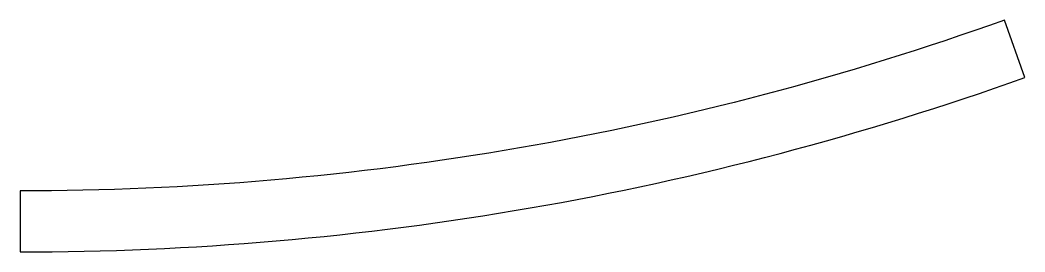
# Model space of a CAD drawing. Extents: x 0 to 33, y 0 to 7.6.
import ezdxf

# ---------------------------------------------------------------- set-up
doc = ezdxf.new("R2010")
doc.units = 0
doc.layers.get('0').update_dxf_attribs({"linetype": 'CONTINUOUS'})

msp = doc.modelspace()

# ---------------------------------------------------------------- linework, layer by layer
msp.add_lwpolyline([(0, -0.002, 0.086086), (33.005, 5.723), (32.331, 7.606, -0.086086), (0, 1.998)], format="xyb", close=True)

doc.saveas('drawing.dxf')
